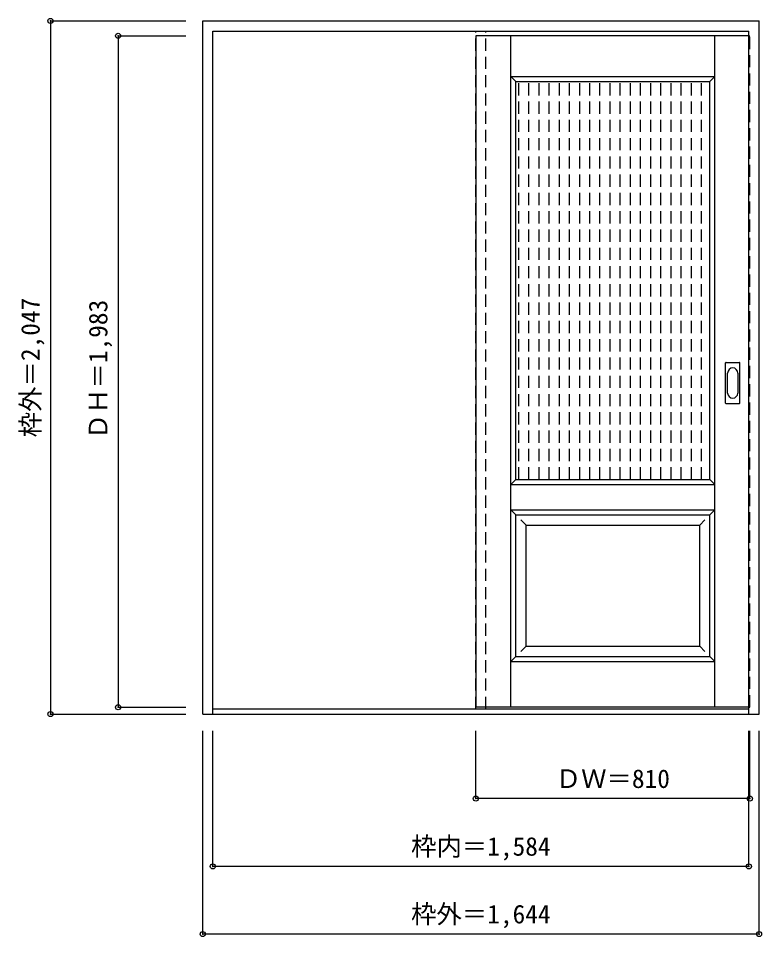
# Model space of a CAD drawing. Units: millimetres, scale not verified. Extents: x -1550 to 646, y -1410 to 1302.
import ezdxf
from ezdxf.enums import TextEntityAlignment as Align

# ---------------------------------------------------------------- set-up
doc = ezdxf.new("R2010")
doc.units = ezdxf.units.MM
doc.header["$LTSCALE"] = 30
doc.header["$PDMODE"] = 32
doc.header["$PDSIZE"] = 15
doc.linetypes.add('DASHED1', pattern=[1.8, 1.2, -0.6])
doc.layers.add('0-0', color=3, linetype='Continuous')
doc.layers.add('0-1_寸法', color=7, linetype='Continuous')
doc.styles.add('ＭＳ ゴシック', font='')
doc.styles.get('ＭＳ ゴシック').set_extended_font_data('MS Gothic')

msp = doc.modelspace()

# ---------------------------------------------------------------- linework, layer by layer
at = {"layer": '0-0'}
for p, q in [((-1005.88, -752.92), (-1005.88, 1294.08)), ((-1005.88, 1294.08), (638.12, 1294.08)), ((638.12, -752.92), (638.12, 1294.08)), ((-975.88, -752.92), (-975.88, 1264.08)), ((-975.88, 1264.08), (608.12, 1264.08)), ((-198.88, 1250.08), (-198.88, -732.92)), ((608.12, 1250.08), (-198.88, 1250.08)), ((608.12, -752.92), (608.12, 1264.08)), ((-80.38, 1115.08), (492.62, 1115.08)), ((-80.38, -59.92), (-80.38, 1115.08)), ((492.62, -59.92), (492.62, 1115.08)), ((539.12, 165.08), (539.12, 284.08)), ((540.62, 285.58), (579.62, 285.58)), ((581.12, 165.08), (581.12, 284.08)), ((579.62, 163.58), (540.62, 163.58)), ((-80.38, -59.92), (492.62, -59.92)), ((-80.38, -164.92), (492.62, -164.92)), ((-80.38, -582.92), (-80.38, -164.92)), ((492.62, -582.92), (492.62, -164.92)), ((-80.38, -582.92), (492.62, -582.92)), ((-1005.88, -752.92), (638.12, -752.92)), ((-975.88, -737.92), (608.12, -737.92)), ((608.12, -732.92), (-198.88, -732.92))]:
    msp.add_line(p, q, dxfattribs=at)
at = {"layer": '0-0', "color": 4, "linetype": 'DASHED1'}
for p, q in [((-198.88, -737.92), (-198.88, 1264.08)), ((-198.88, 1250.08), (-198.88, 1246.08)), ((-168.88, -737.92), (-168.88, 1264.08)), ((608.12, 1250.08), (611.12, 1250.08)), ((-71.97, -59.92), (-71.97, 1115.08)), ((-41.97, -59.92), (-41.97, 1115.08)), ((-11.97, -59.92), (-11.97, 1115.08)), ((18.03, -59.92), (18.03, 1115.08)), ((48.03, -59.92), (48.03, 1115.08)), ((78.03, -59.92), (78.03, 1115.08)), ((108.03, -59.92), (108.03, 1115.08)), ((138.03, -59.92), (138.03, 1115.08)), ((168.03, -59.92), (168.03, 1115.08)), ((198.03, -59.92), (198.03, 1115.08)), ((228.03, -59.92), (228.03, 1115.08)), ((258.03, -59.92), (258.03, 1115.08)), ((288.03, -59.92), (288.03, 1115.08)), ((318.03, -59.92), (318.03, 1115.08)), ((348.03, -59.92), (348.03, 1115.08)), ((378.03, -59.92), (378.03, 1115.08)), ((408.03, -59.92), (408.03, 1115.08)), ((438.03, -59.92), (438.03, 1115.08)), ((468.03, -59.92), (468.03, 1115.08))]:
    msp.add_line(p, q, dxfattribs=at)
at = {"layer": '0-0', "color": 7}
for p, q in [((-95.38, -732.92), (-95.38, 1250.08)), ((507.62, -732.92), (507.62, 1250.08)), ((-95.38, 1130.08), (-80.38, 1115.08)), ((-95.38, 1130.08), (507.62, 1130.08)), ((507.62, 1130.08), (492.62, 1115.08)), ((545.12, 194.98), (545.12, 254.18)), ((575.12, 254.18), (575.12, 194.98)), ((-80.38, -59.92), (-95.38, -74.92)), ((-95.38, -74.92), (507.62, -74.92)), ((492.62, -59.92), (507.62, -74.92)), ((-95.38, -149.92), (-80.38, -164.92)), ((-95.38, -149.92), (507.62, -149.92)), ((507.62, -149.92), (492.62, -164.92)), ((-65.38, -179.92), (-50.38, -194.92)), ((477.62, -179.92), (462.62, -194.92)), ((-50.38, -552.92), (-50.38, -194.92)), ((-50.38, -194.92), (462.62, -194.92)), ((462.62, -552.92), (462.62, -194.92)), ((-50.38, -552.92), (-65.38, -567.92)), ((-50.38, -552.92), (462.62, -552.92)), ((462.62, -552.92), (477.62, -567.92)), ((-80.38, -582.92), (-95.38, -597.92)), ((492.62, -582.92), (507.62, -597.92)), ((-95.38, -597.92), (507.62, -597.92))]:
    msp.add_line(p, q, dxfattribs=at)
at = {"layer": '0-0', "color": 4, "linetype": 'DASHED1'}
msp.add_lwpolyline([(608.12, -732.92), (611.12, -732.92), (611.12, 1250.08)], dxfattribs=at)
at = {"layer": '0-0'}
for centre, start, end in [((540.62, 284.08), 90, 180), ((579.62, 284.08), 0, 90), ((540.62, 165.08), 180, 270), ((579.62, 165.08), 270, 0)]:
    msp.add_arc(centre, 1.5, start, end, dxfattribs=at)
at = {"layer": '0-0', "color": 7}
for centre, start, end in [((560.12, 254.18), 0, 180), ((560.12, 194.98), 180, 0)]:
    msp.add_arc(centre, 15, start, end, dxfattribs=at)
at = {"layer": '0-1_寸法', "color": 4}
for p, q in [((-1455.88, 1294.08), (-1455.88, -752.92)), ((-1455.88, 1294.08), (-1055.88, 1294.08)), ((-1255.88, 1250.08), (-1255.88, -732.92)), ((-1255.88, 1250.08), (-1055.88, 1250.08)), ((-1455.88, -752.92), (-1055.88, -752.92)), ((-1255.88, -732.92), (-1055.88, -732.92)), ((-198.88, -1002.92), (-198.88, -802.92)), ((608.12, -1202.92), (608.12, -802.92)), ((611.12, -1002.92), (611.12, -802.92)), ((638.12, -1402.92), (638.12, -802.92)), ((611.12, -1002.92), (-198.88, -1002.92))]:
    msp.add_line(p, q, dxfattribs=at)
for points in [[(638.12, -1402.92), (-1005.88, -1402.92), (-1005.88, -802.92)], [(608.12, -1202.92), (-975.88, -1202.92), (-975.88, -802.92)]]:
    msp.add_lwpolyline(points, dxfattribs=at)
at = {"layer": '0-1_寸法'}
for p in [(-1455.88, 1294.08), (-1255.88, 1250.08), (-1255.88, -732.92), (-1455.88, -752.92), (-198.88, -1002.92), (611.12, -1002.92), (-975.88, -1202.92), (608.12, -1202.92), (-1005.88, -1402.92), (638.12, -1402.92)]:
    msp.add_point(p, dxfattribs=at)

# ---------------------------------------------------------------- texts
at = {"layer": '0-1_寸法', "style": 'ＭＳ ゴシック'}
for s, p in [('枠外＝2,047', (-1470.88, 64.33)), ('ＤＨ＝1,983', (-1270.88, 58.33))]:
    msp.add_text(s, height=54.99, rotation=90, dxfattribs=at).set_placement(p, align=Align.BOTTOM_LEFT)
for s, p in [('ＤＷ＝810', (37.37, -987.92)), ('枠内＝1,584', (-390.13, -1187.92)), ('枠外＝1,644', (-390.13, -1387.92))]:
    msp.add_text(s, height=54.99, dxfattribs=at).set_placement(p, align=Align.BOTTOM_LEFT)

doc.saveas('drawing.dxf')
